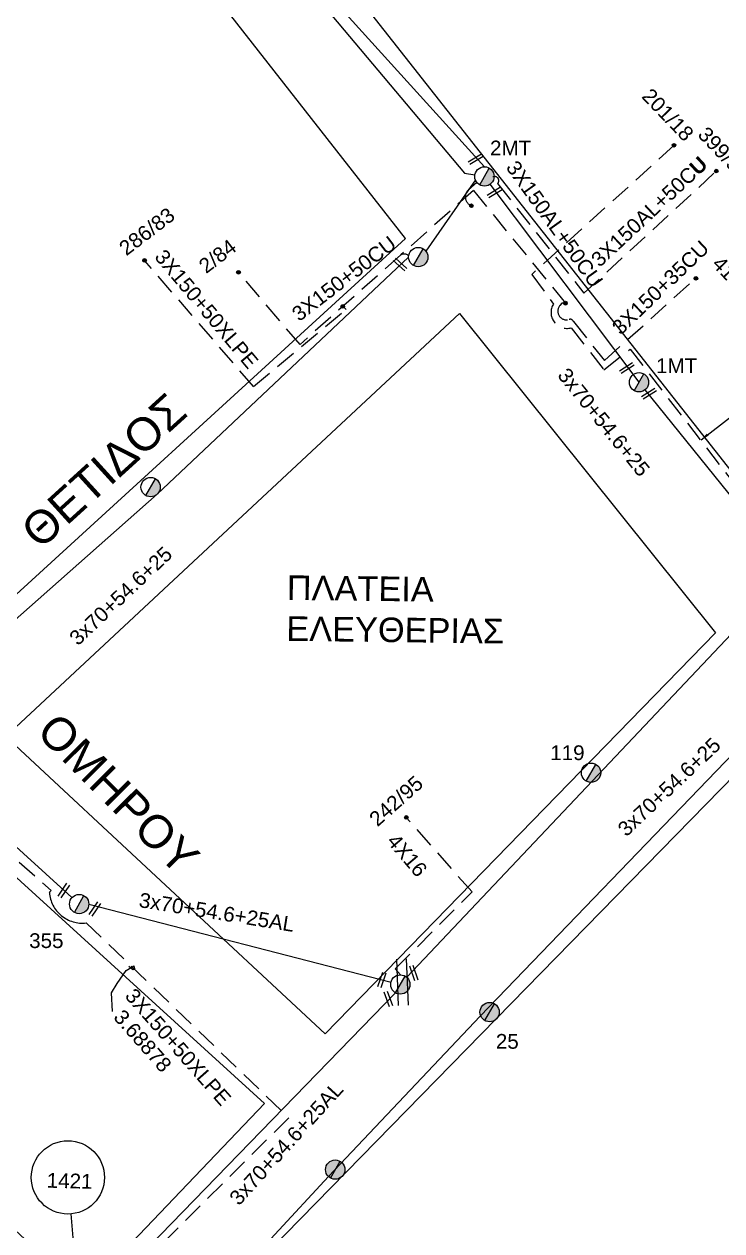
# Model space of a CAD drawing. Header units: millimetres. Extents: x -2449 to 2989, y 8 to 1056.
# Drawn here: x 182.8 to 268, y 134.2 to 281.4 of the extents above; entities that cross this region are included whole.
import ezdxf

# ---------------------------------------------------------------- set-up
doc = ezdxf.new("R2010")
doc.units = ezdxf.units.MM
doc.linetypes.add('DASHED', pattern=[19.05, 12.7, -6.35])
for name, color, linetype in [('Άγνωστα', 7, 'Continuous'), ('Εναέρια παροχή ΧΤ 4x16', 7, 'SYN_LINE'), ('Επιγραφές - Σχήματα', 7, 'Continuous'), ('Καλώδια ΧΤ   3x150+50CU', 7, 'DASHED'), ('Καλώδια ΧΤ   3x150AL+50CU', 7, 'DASHED'), ('Καλώδια ΧΤ   3x150AL+50XLPE', 7, 'DASHED'), ('Μηχανική τομή', 7, 'Continuous'), ('Στύλος Ξύλινος', 7, 'Continuous'), ('Στύλος Ξύλινος @ 1', 7, 'Continuous'), ('Στύλος ΦΜ', 7, 'Continuous'), ('Στύλος ΦΜ @ 1', 7, 'Continuous'), ('Συνδέσεις', 7, 'Continuous'), ('Συνεστραμμένα ΧΤ   3x70+54.6+25 AL', 7, 'SYN_LINE'), ('Τομή', 7, 'Continuous'), ('Υπόβαθρο ΔΕΗ', 7, 'Continuous'), ('Υπόγεια Καλώδια Δικτύου ΧΤ   .075', 7, 'DASHED')]:
    doc.layers.add(name, color=color, linetype=linetype)
doc.styles.add('arial', font='arial.ttf')
doc.styles.get("Standard").update_dxf_attribs({"font": 'arial.ttf'})
doc.linetypes.add('SYN_LINE', pattern='A,0.5,-0.0001,["/\\/\\/\\/",Standard,S=0.1,R=0,X=0,Y=-0.05],-0.25', length=0.7501)
doc.dimstyles.new('ISO-25', dxfattribs={"dimtxt": 2.5, "dimasz": 2.5, "dimexe": 1.25, "dimexo": 0.625, "dimtad": 1, "dimtxsty": 'Standard', "dimcen": 2.5, "dimadec": 0, "dimazin": 0, "dimtfac": 1, "dimtmove": 0, "dimatfit": 3, "dimfxl": 1, "dimarcsym": 0})

# ---------------------------------------------------------------- blocks, each defined once
blk = doc.blocks.new('ΥΠΑΡΧΩΝ ΤΣΙΜΕΝΤΕΝΙΟΣ ΣΤΥΛΟΣ')
at = {"layer": 'Στύλος ΦΜ'}
blk.add_hatch(color=7, dxfattribs=at).paths.add_polyline_path([(-1.29, -2.28, 0.574793), (2.62, 0, 0.268822), (1.3, 2.27)])
at = {"layer": 'Στύλος ΦΜ', "color": 7}
blk.add_line((-1.29, -2.28), (1.3, 2.27), dxfattribs=at)
blk.add_circle((0, 0), 2.62, dxfattribs=at)
at = {"layer": 'Στύλος ΦΜ', "flags": 4}
for tag, p in [('ΑΡΙΘΜΟΣ', (-4.68, 8.05)), ('ΤΥΠΟΣ', (-4.91, 3.03))]:
    blk.add_attdef(tag, p, '', height=4, dxfattribs=at)
blk = doc.blocks.new('ΥΠΑΡΧΩΝ ΞΥΛΙΝΟΣ ΣΤΥΛΟΣ')
at = {"layer": 'Στύλος Ξύλινος'}
h = blk.add_hatch(color=7, dxfattribs=at)
h.paths.add_polyline_path([(-2.62, 0, 0.270008), (-1.29, -2.28), (1.3, 2.27, 0.576266)])
h.paths.add_polyline_path([(-1.29, -2.28, 0.574793), (2.62, 0, 0.268822), (1.3, 2.27)])
at = {"layer": 'Στύλος Ξύλινος', "color": 7}
blk.add_line((-1.29, -2.28), (1.3, 2.27), dxfattribs=at)
blk.add_circle((0, 0), 2.62, dxfattribs=at)
at = {"layer": 'Στύλος Ξύλινος', "flags": 4}
for tag, p in [('ΑΡΙΘΜΟΣ', (-4.91, 8.6)), ('ΤΥΠΟΣ', (-4.85, 3.39))]:
    blk.add_attdef(tag, p, '', height=4, dxfattribs=at)
blk = doc.blocks.new('ΜΗΧΑΝΙΚΗ ΤΟΜΗ')
at = {"layer": 'Μηχανική τομή', "ltscale": 40}
for p, q in [((-1.89, 0.78), (1.89, 0.78)), ((1.89, 0), (-1.89, 0))]:
    blk.add_line(p, q, dxfattribs=at)
blk = doc.blocks.new('_ΣΥΝΔΕΣΗ')
at = {"layer": 'Συνδέσεις', "linetype": 'SYN_LINE', "ltscale": 40}
blk.add_hatch(color=256, dxfattribs=at).paths.add_polyline_path([(0.5, -0.01, 1), (-0.5, -0.01, 1)])
at = {"layer": 'Συνδέσεις'}
blk.add_circle((0, -0.01), 0.5, dxfattribs=at)
blk = doc.blocks.new('ΤΟΜΗ')
at = {"layer": 'Τομή', "ltscale": 40}
for p, q in [((-5.68, 0), (5.68, 0)), ((5.68, -2.33), (-5.68, -2.33))]:
    blk.add_line(p, q, dxfattribs=at)

msp = doc.modelspace()

# ---------------------------------------------------------------- linework, layer by layer
at = {"layer": 'Άγνωστα', "color": 6, "linetype": 'DASHED', "ltscale": 0.2}
for p, q in [((210.82, 237.23), (222.11, 246.61)), ((222.11, 246.61), (221.71, 246.99))]:
    msp.add_line(p, q, dxfattribs=at)
at = {"layer": 'Άγνωστα', "color": 6, "linetype": 'SYN_LINE', "ltscale": 10}
msp.add_lwpolyline([(237.91, 262.45), (231.86, 253.74)], dxfattribs=at)
at = {"layer": 'Άγνωστα', "color": 6, "linetype": 'DASHED', "ltscale": 0.2}
msp.add_lwpolyline([(210.82, 237.23), (197.52, 252.61)], dxfattribs=at)
at = {"layer": 'Εναέρια παροχή ΧΤ 4x16', "color": 30, "linetype": 'DASHED', "ltscale": 0.2}
msp.add_lwpolyline([(228.74, 165.43), (228.12, 166.18), (237.5, 175.55), (229.47, 184.65)], dxfattribs=at)
at = {"layer": 'Επιγραφές - Σχήματα', "linetype": 'Continuous', "ltscale": 0.2}
msp.add_line((189.71, 122.62), (188.53, 136.26), dxfattribs=at)
msp.add_lwpolyline([(193.6, 160.96), (193.46, 163.23), (194.15, 164.39), (195.25, 165.97), (196.21, 166.52), (196.27, 166.17), (196.07, 166.04), (195.59, 166.45)], dxfattribs=at)
msp.add_circle((188.15, 140.72), 4.47, dxfattribs=at)
at = {"layer": 'Καλώδια ΧΤ   3x150+50CU', "color": 6, "linetype": 'DASHED', "ltscale": 0.2}
for points in [[(237.66, 261.15), (228.79, 253.28)], [(237.66, 261.15), (248.9, 247.4)], [(253.65, 240.4), (264.81, 250.43)]]:
    msp.add_lwpolyline(points, dxfattribs=at)
for points in [[(229.76, 253.17, 0.335379), (228.79, 253.28), (216.49, 242.35), (208.98, 251.16)], [(248.9, 247.4), (248.47, 247.4), (248.23, 247.13, 0.756571), (249.35, 245.41, -0.413606), (249.88, 245.14), (253.65, 240.4)]]:
    msp.add_lwpolyline(points, format="xyb", dxfattribs=at)
at = {"layer": 'Καλώδια ΧΤ   3x150AL+50CU', "color": 151, "linetype": 'DASHED', "ltscale": 0.2}
msp.add_lwpolyline([(238.08, 262.14), (237.06, 261.22, 0.558436), (237.4, 259.29, 0.558436)], format="xyb", dxfattribs=at)
at = {"layer": 'Καλώδια ΧΤ   3x150AL+50CU', "color": 30, "linetype": 'DASHED', "ltscale": 0.2}
msp.add_lwpolyline([(240.04, 262.8, -0.839578), (240.61, 261.99), (251.16, 248.61), (267.32, 263.51)], format="xyb", dxfattribs=at)
at = {"layer": 'Καλώδια ΧΤ   3x150AL+50XLPE', "color": 27, "linetype": 'DASHED', "ltscale": 0.2}
for p, q in [((167.86, 191.75), (186.11, 175.75)), ((190.4, 171.78), (215.12, 147.99)), ((215.12, 147.99), (195.88, 128.86))]:
    msp.add_line(p, q, dxfattribs=at)
at = {"layer": 'Καλώδια ΧΤ   3x150AL+50XLPE', "color": 27, "ltscale": 20}
msp.add_arc((189.91, 175.78), 4.03, 184.1263, 276.9661, dxfattribs=at)
at = {"layer": 'Συνεστραμμένα ΧΤ   3x70+54.6+25 AL', "color": 30, "linetype": 'SYN_LINE', "ltscale": 15}
msp.add_line((257.88, 237.74), (239.72, 261.92), dxfattribs=at)
at = {"layer": 'Συνεστραμμένα ΧΤ   3x70+54.6+25 AL', "color": 30, "linetype": 'SYN_LINE', "ltscale": 20}
msp.add_line((274.99, 216.54), (258.62, 236.82), dxfattribs=at)
at = {"layer": 'Συνεστραμμένα ΧΤ   3x70+54.6+25 AL', "color": 30, "ltscale": 20}
msp.add_line((229.52, 165.14), (276.93, 215.26), dxfattribs=at)
at = {"layer": 'Συνεστραμμένα ΧΤ   3x70+54.6+25 AL', "color": 151, "ltscale": 20}
for p, q in [((165.97, 195.44), (188.65, 174.86)), ((190.71, 174.08), (227.6, 164.55)), ((228.16, 163.23), (193.96, 128.07))]:
    msp.add_line(p, q, dxfattribs=at)
at = {"layer": 'Συνεστραμμένα ΧΤ   3x70+54.6+25 AL', "color": 27, "ltscale": 8}
msp.add_line((186.11, 175.75), (185.88, 175.49), dxfattribs=at)
at = {"layer": 'Συνεστραμμένα ΧΤ   3x70+54.6+25 AL', "color": 62, "linetype": 'SYN_LINE', "ltscale": 20}
for points in [[(214.63, 290.94), (239.01, 264.03)], [(214.74, 290.93), (214.74, 289.19), (236.57, 263.25), (237.85, 263.04)]]:
    msp.add_lwpolyline(points, dxfattribs=at)
at = {"layer": 'Συνεστραμμένα ΧΤ   3x70+54.6+25 AL', "color": 6, "linetype": 'SYN_LINE', "ltscale": 20}
msp.add_lwpolyline([(229.75, 253.02), (199.06, 224.09), (173.87, 201.84)], dxfattribs=at)
at = {"layer": 'Συνεστραμμένα ΧΤ   3x70+54.6+25 AL', "color": 7, "linetype": 'SYN_LINE', "ltscale": 20}
msp.add_lwpolyline([(200.33, 119.62), (219.96, 140.83), (238.47, 160.38), (269.44, 192.53), (310.24, 234.34), (310.24, 234.35)], dxfattribs=at)
at = {"layer": 'Υπόβαθρο ΔΕΗ'}
for points in [[(37.54, 292.83), (122.85, 246.97), (171.83, 202.75), (229.36, 255.29), (204.96, 286.48), (184.05, 311.58), (134.73, 373.38), (113.82, 397.77, 0.459927), (108.08, 397.77), (68.3, 361.39), (65.66, 358.98), (56.87, 347.5), (38.17, 323.07)], [(346.11, 233.29), (328.18, 249.72), (224, 143.28), (210.97, 129.97), (243.14, 96.9), (269.26, 123.38), (286.94, 142.75), (307.21, 162.31), (331.94, 187.83), (350.74, 206.83, -0.242772), (346.11, 233.29, -4.425587)]]:
    msp.add_lwpolyline(points, format="xyb", dxfattribs=at)
for points in [[(201.72, 312.5), (232.1, 344.36), (316.87, 258.51), (276.37, 217.76), (201.72, 312.5)], [(180.56, 194.54), (235.95, 246.15), (267.2, 207.17), (219.56, 158.23), (180.56, 194.54)], [(190, 126.55), (212.16, 149.72), (142.99, 212.68), (132.67, 207.7), (121.79, 190.02), (190, 126.55)]]:
    msp.add_lwpolyline(points, dxfattribs=at)
at = {"layer": 'Υπόγεια Καλώδια Δικτύου ΧΤ   .075', "color": 151, "linetype": 'DASHED', "ltscale": 0.2}
msp.add_lwpolyline([(262.19, 266.69), (244.8, 250.91), (247.43, 247.29, 0.681726), (249.6, 244.39), (253.57, 239.28), (256.79, 241.78), (274.95, 218.35), (275.29, 218.43, -0.384509), (278.91, 216.32, 0.729341), (279.26, 216.32), (295.41, 231.23, -0.22376), (296.27, 231.51, 0.564844), (298.67, 234.49, -0.450905), (299.12, 235.33), (325.08, 261.71, -0.27706), (325.92, 261.92, 0.557057), (330.52, 266.03, -0.26883), (330.79, 266.76), (345.73, 281.06), (338.33, 288.67)], format="xyb", dxfattribs=at)

# ---------------------------------------------------------------- block references
at = {"layer": 'Μηχανική τομή'}
for p, xscale, yscale, zscale, rotation in [((237.83, 265.13), 0.5000000000000075, 0.5000000000000075, 0.5000000000000075, 212.1434525129497), ((240.15, 261.07), 0.5000000000000075, 0.5000000000000075, 0.5000000000000075, 212.1434525129497), ((228.84, 252.26), 0.5000000000000245, 0.5000000000000245, 0.5000000000000245, 138.6499093330125), ((256.3, 239.65), 0.5000000000000075, 0.5000000000000075, 0.5000000000000075, 212.1434525129497), ((259, 236.51), 0.5000000000000075, 0.5000000000000075, 0.5000000000000075, 212.1434525129497), ((187.81, 175.61), 0.4999999999999995, 0.4999999999999995, 0.4999999999999995, 55.52025244305379), ((191.59, 173.36), 0.4999999999999996, 0.4999999999999996, 0.4999999999999996, 55.52025244305382), ((230.57, 165.73), 0.5000000000000034, 0.5000000000000034, 0.5000000000000034, 110.1155379365395), ((226.66, 164.76), 0.5000000000000123, 0.5000000000000123, 0.5000000000000123, 70.83135008482601), ((227.47, 162.57), 0.5000000000000034, 0.5000000000000034, 0.5000000000000034, 110.1155379365395)]:
    msp.add_blockref('ΜΗΧΑΝΙΚΗ ΤΟΜΗ', p, dxfattribs=dict(at, xscale=xscale, yscale=yscale, zscale=zscale, rotation=rotation))
at = {"layer": 'Στύλος Ξύλινος @ 1', "ltscale": 40}
ref = msp.add_blockref('ΥΠΑΡΧΩΝ ΞΥΛΙΝΟΣ ΣΤΥΛΟΣ', (239.64, 160.89), dxfattribs=dict(at, xscale=0.4499999999998181, yscale=0.4499999999998181, zscale=0.4499999999998181))
ref.add_attrib('ΤΥΠΟΣ', '25', (240.4, 156.42), dxfattribs={"layer": 'Στύλος Ξύλινος', "height": 1.8, "flags": 4})
at = {"layer": 'Στύλος Ξύλινος @ 1', "ltscale": 40, "xscale": 0.4499999999998181, "yscale": 0.4499999999998181, "zscale": 0.4499999999998181}
msp.add_blockref('ΥΠΑΡΧΩΝ ΞΥΛΙΝΟΣ ΣΤΥΛΟΣ', (220.79, 141.67), dxfattribs=at)
at = {"layer": 'Στύλος ΦΜ @ 1', "ltscale": 40}
ref = msp.add_blockref('ΥΠΑΡΧΩΝ ΤΣΙΜΕΝΤΕΝΙΟΣ ΣΤΥΛΟΣ', (239.01, 262.86), dxfattribs=dict(at, xscale=0.4499999999998181, yscale=0.4499999999998181, zscale=0.4499999999998181))
ref.add_attrib('ΤΥΠΟΣ', '2ΜΤ', (239.69, 265.43), dxfattribs={"layer": 'Στύλος ΦΜ', "height": 1.8, "flags": 4})
at = {"layer": 'Στύλος ΦΜ @ 1', "ltscale": 40, "xscale": 0.4499999999998181, "yscale": 0.4499999999998181, "zscale": 0.4499999999998181}
for p in [(230.93, 253.02), (198.25, 224.95), (228.74, 164.26)]:
    msp.add_blockref('ΥΠΑΡΧΩΝ ΤΣΙΜΕΝΤΕΝΙΟΣ ΣΤΥΛΟΣ', p, dxfattribs=at)
at = {"layer": 'Στύλος ΦΜ @ 1', "ltscale": 40}
ref = msp.add_blockref('ΥΠΑΡΧΩΝ ΤΣΙΜΕΝΤΕΝΙΟΣ ΣΤΥΛΟΣ', (257.88, 237.74), dxfattribs=dict(at, xscale=0.4499999999998181, yscale=0.4499999999998181, zscale=0.4499999999998181))
ref.add_attrib('ΤΥΠΟΣ', '1ΜΤ', (259.96, 238.86), dxfattribs={"layer": 'Στύλος ΦΜ', "height": 1.8, "flags": 4})
ref = msp.add_blockref('ΥΠΑΡΧΩΝ ΤΣΙΜΕΝΤΕΝΙΟΣ ΣΤΥΛΟΣ', (252.02, 190.1), dxfattribs=dict(at, xscale=0.4499999999998181, yscale=0.4499999999998181, zscale=0.4499999999998181))
ref.add_attrib('ΤΥΠΟΣ', '119', (247.04, 191.64), dxfattribs={"layer": 'Στύλος ΦΜ', "height": 1.8, "flags": 4})
ref = msp.add_blockref('ΥΠΑΡΧΩΝ ΤΣΙΜΕΝΤΕΝΙΟΣ ΣΤΥΛΟΣ', (189.53, 174.08), dxfattribs=dict(at, xscale=0.4499999999998181, yscale=0.4499999999998181, zscale=0.4499999999998181))
ref.add_attrib('ΤΥΠΟΣ', '355', (183.42, 168.71), dxfattribs={"layer": 'Στύλος ΦΜ', "height": 1.8, "flags": 4})
at = {"layer": 'Συνδέσεις', "xscale": 0.4500000000000455, "yscale": 0.4500000000000455, "zscale": 0.4500000000000455}
for p in [(262.15, 266.66), (267.32, 263.52), (237.41, 259.29), (197.52, 252.62), (208.98, 251.17), (264.82, 250.43), (248.9, 247.4), (221.71, 247), (229.47, 184.65)]:
    msp.add_blockref('_ΣΥΝΔΕΣΗ', p, dxfattribs=at)
at = {"layer": 'Τομή', "xscale": 0.5000000000000315, "yscale": 0.5000000000000315, "zscale": 0.5000000000000315, "rotation": 272.3365370078731}
msp.add_blockref('ΤΟΜΗ', (229.58, 164.57), dxfattribs=at)

# ---------------------------------------------------------------- texts
at = {"layer": 'Εναέρια παροχή ΧΤ 4x16', "ltscale": 40, "insert": (228.37, 182.85), "char_height": 1.8, "width": 69.1904, "attachment_point": 1, "rotation": 310.2986, "style": 'arial'}
msp.add_mtext('\\A1;4X16', dxfattribs=at)
at = {"layer": 'Επιγραφές - Σχήματα', "linetype": 'SYN_LINE', "ltscale": 20, "char_height": 1.8, "width": 69.1904, "attachment_point": 1, "style": 'arial'}
for s, insert, rotation in [('\\A1;201/18', (259.4, 273.79), 313.8352), ('\\A1;399/96', (266.24, 269.1), 313.8352), ('286/83', (194.19, 254.53), 37.4321), ('2/84', (203.93, 252.36), 37.4321), ('\\A1;410/91', (267.98, 253.31), 313.8352), ('242/95', (224.75, 184.78), 41.6909), ('3.68878', (194.96, 161.39), 311.3311), ('1421', (185.59, 141.27), 358.5109)]:
    msp.add_mtext(s, dxfattribs=dict(at, insert=insert, rotation=rotation))
at = {"layer": 'Επιγραφές - Σχήματα', "width": 157.7424, "attachment_point": 1}
for s, insert, char_height, rotation in [('ΘΕΤΙΔΟΣ', (182.07, 220.19), 4, 42.2957), ('ΠΛΑΤΕΙΑ\\PΕΛΕΥΘΕΡΙΑΣ', (214.9, 214.19), 3, 359.3183), ('ΟΜΗΡΟΥ', (186.97, 197.74), 4, 314.8821)]:
    msp.add_mtext(s, dxfattribs=dict(at, insert=insert, char_height=char_height, rotation=rotation))
at = {"layer": 'Καλώδια ΧΤ   3x150+50CU', "ltscale": 40, "insert": (215.29, 246.51), "char_height": 1.8, "width": 69.1904, "attachment_point": 1, "rotation": 37.4321, "style": 'arial'}
msp.add_mtext('3X150+50CU', dxfattribs=at)
at = {"layer": 'Καλώδια ΧΤ   3x150AL+50CU', "ltscale": 0.2, "char_height": 1.8, "width": 69.1904, "attachment_point": 1, "style": 'arial'}
for s, insert, rotation in [('3X150AL+50C{\\fArial|b1|i0|c161|p34;U}', (251.84, 253.01), 42.9942), ('3X150AL+50CU', (243.02, 265), 305.5104)]:
    msp.add_mtext(s, dxfattribs=dict(at, insert=insert, rotation=rotation))
at = {"layer": 'Καλώδια ΧΤ   3x150AL+50XLPE', "linetype": 'SYN_LINE', "ltscale": 20, "char_height": 1.8, "width": 69.1904, "attachment_point": 1, "style": 'arial'}
for insert, rotation in [((200.01, 254.15), 309.9531), ((196.36, 163.98), 311.3311)]:
    msp.add_mtext('3X150+50XLPE', dxfattribs=dict(at, insert=insert, rotation=rotation))
at = {"layer": 'Συνεστραμμένα ΧΤ   3x70+54.6+25 AL', "style": 'arial'}
for rotation, p in [(350.8405, (196.73, 173.72)), (47.7733, (209.04, 137.18))]:
    msp.add_text('3x70+54.6+25AL', height=1.8, rotation=rotation, dxfattribs=at).set_placement(p)
at = {"layer": 'Συνεστραμμένα ΧΤ   3x70+54.6+25 AL', "linetype": 'SYN_LINE', "ltscale": 20, "char_height": 1.8, "width": 69.1904, "attachment_point": 1, "style": 'arial'}
for insert, rotation in [((249.23, 239.69), 309.005), ((188.14, 206.82), 43.4089), ((255.1, 183.51), 43.4089)]:
    msp.add_mtext('3x70+54.6+25', dxfattribs=dict(at, insert=insert, rotation=rotation))
at = {"layer": 'Υπόγεια Καλώδια Δικτύου ΧΤ   .075', "linetype": 'DASHED', "ltscale": 0.1, "insert": (254.4, 244.71), "char_height": 1.8, "width": 69.1904, "attachment_point": 1, "rotation": 43.8035, "style": 'arial'}
msp.add_mtext('3X150+35CU', dxfattribs=at)

# ---------------------------------------------------------------- leaders
at = {"layer": 'Επιγραφές - Σχήματα', "ltscale": 40}
msp.add_leader([(265.48, 230.74), (269.31, 233.7)], dimstyle='ISO-25', override={"dimasz": 1, "dimtad": 0}, dxfattribs=at)

doc.saveas('drawing.dxf')
